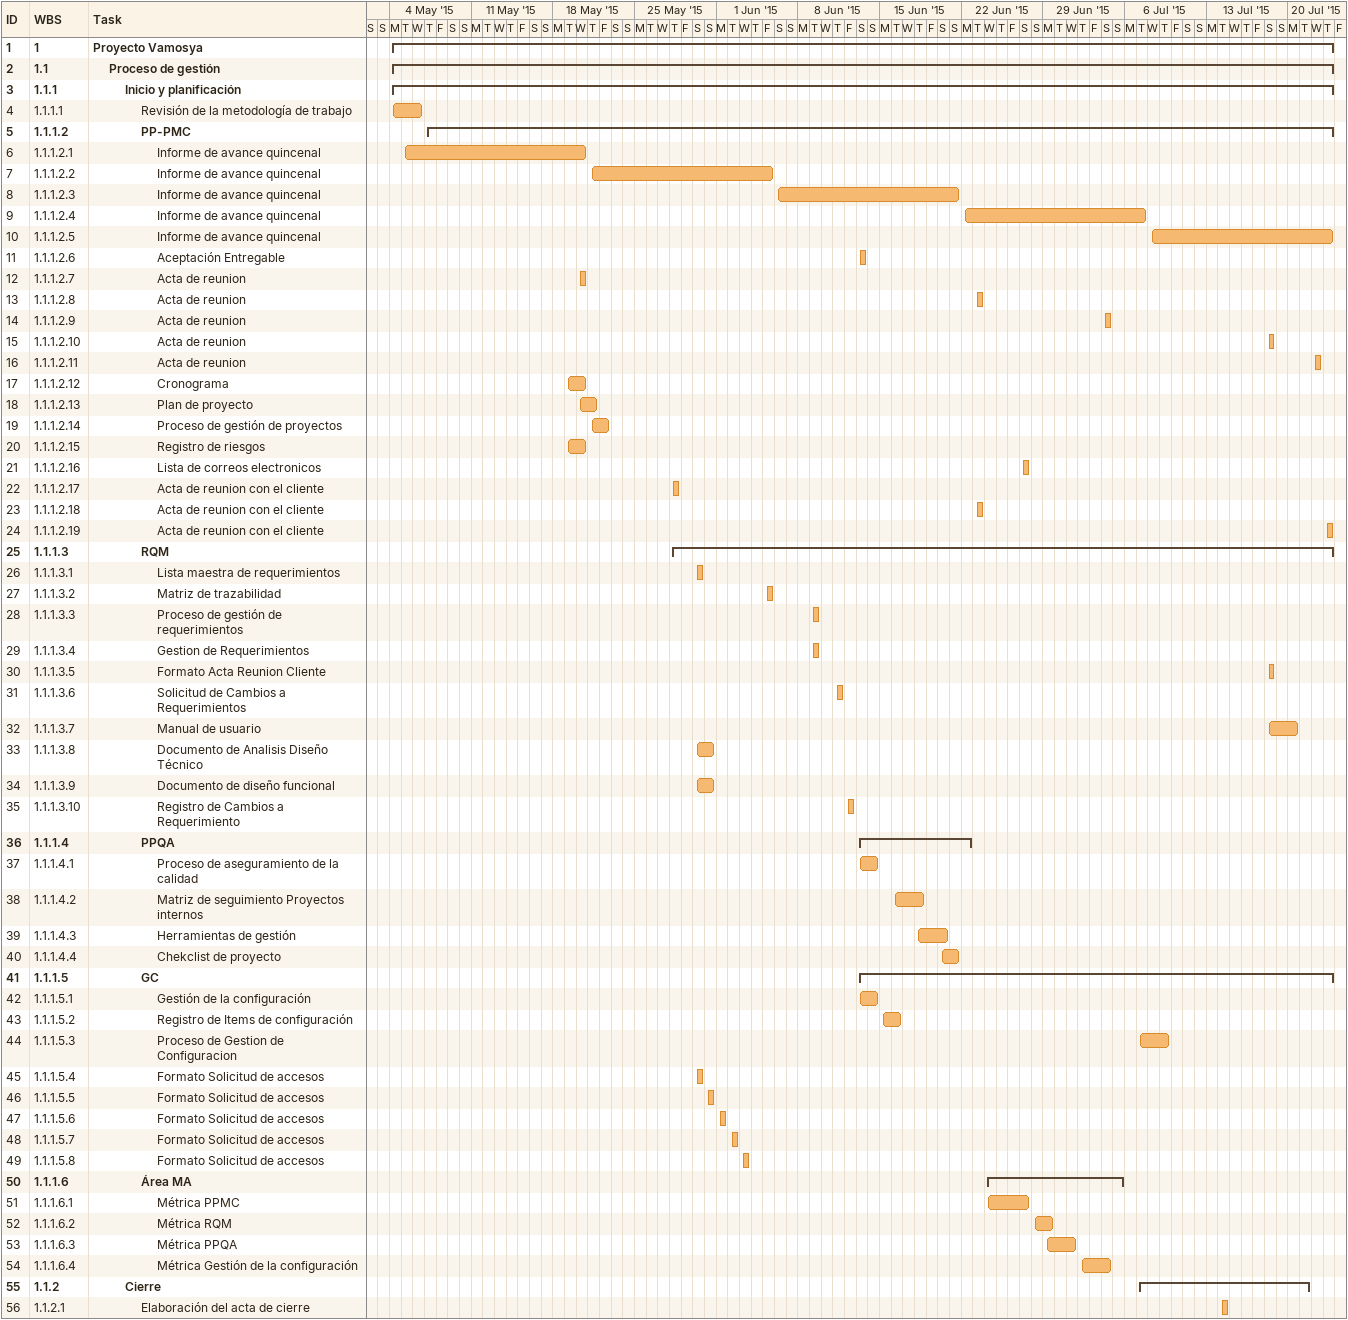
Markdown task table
| ID | WBS | Task | Start | Finish |
|---|---|---|---|---|
| 1 | 1 | **Proyecto Vamosya** | 2015-05-04 | 2015-07-23 |
| 2 | 1.1 | **Proceso de gestión** | 2015-05-04 | 2015-07-23 |
| 3 | 1.1.1 | **Inicio y planificación** | 2015-05-04 | 2015-07-23 |
| 4 | 1.1.1.1 | Revisión de la metodología de trabajo | 2015-05-04 | 2015-05-06 |
| 5 | 1.1.1.2 | **PP-PMC** | 2015-05-07 | 2015-07-23 |
| 6 | 1.1.1.2.1 | Informe de avance quincenal | 2015-05-05 | 2015-05-20 |
| 7 | 1.1.1.2.2 | Informe de avance quincenal | 2015-05-21 | 2015-06-05 |
| 8 | 1.1.1.2.3 | Informe de avance quincenal | 2015-06-06 | 2015-06-21 |
| 9 | 1.1.1.2.4 | Informe de avance quincenal | 2015-06-22 | 2015-07-07 |
| 10 | 1.1.1.2.5 | Informe de avance quincenal | 2015-07-08 | 2015-07-23 |
| 11 | 1.1.1.2.6 | Aceptación Entregable | 2015-06-13 | 2015-06-13 |
| 12 | 1.1.1.2.7 | Acta de reunion | 2015-05-20 | 2015-05-20 |
| 13 | 1.1.1.2.8 | Acta de reunion | 2015-06-23 | 2015-06-23 |
| 14 | 1.1.1.2.9 | Acta de reunion | 2015-07-04 | 2015-07-04 |
| 15 | 1.1.1.2.10 | Acta de reunion | 2015-07-18 | 2015-07-18 |
| 16 | 1.1.1.2.11 | Acta de reunion | 2015-07-22 | 2015-07-22 |
| 17 | 1.1.1.2.12 | Cronograma | 2015-05-19 | 2015-05-20 |
| 18 | 1.1.1.2.13 | Plan de proyecto | 2015-05-20 | 2015-05-21 |
| 19 | 1.1.1.2.14 | Proceso de gestión de proyectos | 2015-05-21 | 2015-05-22 |
| 20 | 1.1.1.2.15 | Registro de riesgos | 2015-05-19 | 2015-05-20 |
| 21 | 1.1.1.2.16 | Lista de correos electronicos | 2015-06-27 | 2015-06-27 |
| 22 | 1.1.1.2.17 | Acta de reunion con el cliente | 2015-05-28 | 2015-05-28 |
| 23 | 1.1.1.2.18 | Acta de reunion con el cliente | 2015-06-23 | 2015-06-23 |
| 24 | 1.1.1.2.19 | Acta de reunion con el cliente | 2015-07-23 | 2015-07-23 |
| 25 | 1.1.1.3 | **RQM** | 2015-05-28 | 2015-07-23 |
| 26 | 1.1.1.3.1 | Lista maestra de requerimientos | 2015-05-30 | 2015-05-30 |
| 27 | 1.1.1.3.2 | Matriz de trazabilidad | 2015-06-05 | 2015-06-05 |
| 28 | 1.1.1.3.3 | Proceso de gestión de requerimientos | 2015-06-09 | 2015-06-09 |
| 29 | 1.1.1.3.4 | Gestion de Requerimientos | 2015-06-09 | 2015-06-09 |
| 30 | 1.1.1.3.5 | Formato Acta Reunion Cliente | 2015-07-18 | 2015-07-18 |
| 31 | 1.1.1.3.6 | Solicitud de Cambios a Requerimientos | 2015-06-11 | 2015-06-11 |
| 32 | 1.1.1.3.7 | Manual de usuario | 2015-07-18 | 2015-07-20 |
| 33 | 1.1.1.3.8 | Documento de Analisis Diseño Técnico | 2015-05-30 | 2015-05-31 |
| 34 | 1.1.1.3.9 | Documento de diseño funcional | 2015-05-30 | 2015-05-31 |
| 35 | 1.1.1.3.10 | Registro de Cambios a Requerimiento | 2015-06-12 | 2015-06-12 |
| 36 | 1.1.1.4 | **PPQA** | 2015-06-13 | 2015-06-22 |
| 37 | 1.1.1.4.1 | Proceso de aseguramiento de la calidad | 2015-06-13 | 2015-06-14 |
| 38 | 1.1.1.4.2 | Matriz de seguimiento Proyectos internos | 2015-06-16 | 2015-06-18 |
| 39 | 1.1.1.4.3 | Herramientas de gestión | 2015-06-18 | 2015-06-20 |
| 40 | 1.1.1.4.4 | Chekclist de proyecto | 2015-06-20 | 2015-06-21 |
| 41 | 1.1.1.5 | **GC** | 2015-06-13 | 2015-07-23 |
| 42 | 1.1.1.5.1 | Gestión de la configuración | 2015-06-13 | 2015-06-14 |
| 43 | 1.1.1.5.2 | Registro de Items de configuración | 2015-06-15 | 2015-06-16 |
| 44 | 1.1.1.5.3 | Proceso de Gestion de Configuracion | 2015-07-07 | 2015-07-09 |
| 45 | 1.1.1.5.4 | Formato Solicitud de accesos | 2015-05-30 | 2015-05-30 |
| 46 | 1.1.1.5.5 | Formato Solicitud de accesos | 2015-05-31 | 2015-05-31 |
| 47 | 1.1.1.5.6 | Formato Solicitud de accesos | 2015-06-01 | 2015-06-01 |
| 48 | 1.1.1.5.7 | Formato Solicitud de accesos | 2015-06-02 | 2015-06-02 |
| 49 | 1.1.1.5.8 | Formato Solicitud de accesos | 2015-06-03 | 2015-06-03 |
| 50 | 1.1.1.6 | **Área MA** | 2015-06-24 | 2015-07-05 |
| 51 | 1.1.1.6.1 | Métrica PPMC | 2015-06-24 | 2015-06-27 |
| 52 | 1.1.1.6.2 | Métrica RQM | 2015-06-28 | 2015-06-29 |
| 53 | 1.1.1.6.3 | Métrica PPQA | 2015-06-29 | 2015-07-01 |
| 54 | 1.1.1.6.4 | Métrica Gestión de la configuración | 2015-07-02 | 2015-07-04 |
| 55 | 1.1.2 | **Cierre** | 2015-07-07 | 2015-07-21 |
| 56 | 1.1.2.1 | Elaboración del acta de cierre | 2015-07-14 | 2015-07-14 |
